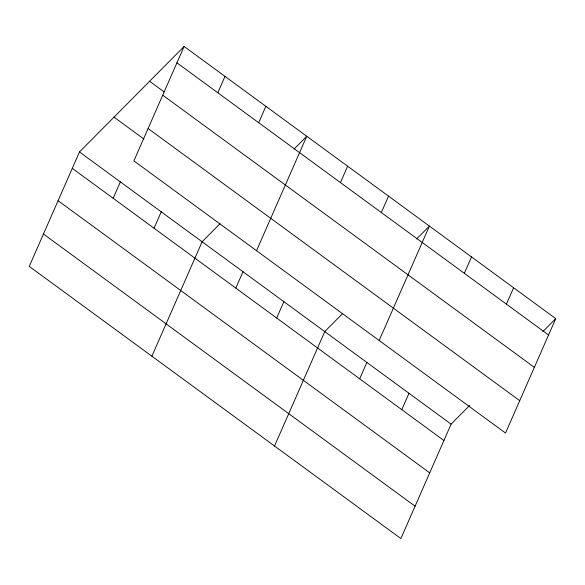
<?xml version="1.0" encoding="UTF-8"?>
<svg xmlns="http://www.w3.org/2000/svg" width="585" height="585" viewBox="0 0 585 585"><rect width="100%" height="100%" fill="white"/><g stroke="black" fill="none" stroke-linecap="round" stroke-linejoin="round"><path stroke-width="0.88" d="M184.121 46.449L133.892 160.868L505.52 433.039L555.75 318.62L184.121 46.449L79.48 151.961L29.25 266.38L400.879 538.551L451.108 424.132L469.653 405.434M113.168 198.278L120.356 181.898M154.045 228.216L161.233 211.836M217.81 92.766L225.006 76.386M151.888 356.199L202.117 241.773L220.018 223.719M258.694 122.704L265.882 106.324M235.806 288.091L242.994 271.718M256.53 250.687L306.759 136.261L293.97 149.16M276.683 318.035L283.871 301.655M340.448 182.578L347.636 166.198M274.526 446.019L324.755 331.593L342.656 313.538M381.325 212.523L388.52 196.143M359.68 378.817L366.868 362.437M379.168 340.499L429.397 226.081L416.608 238.972M401.8 409.661L408.988 393.281M464.322 273.305L471.517 256.925M506.442 304.149L513.63 287.769M542.96 331.512L555.75 318.62M176.933 62.829L548.562 334.993M149.592 81.264L164.188 91.962M162.732 95.179L534.361 367.351M148.1 128.517L519.721 400.688M114.009 117.139L143.939 139.062M79.48 151.961L451.108 424.132M72.291 168.341L443.913 440.512M58.083 200.692L429.712 472.863M43.451 234.029L415.079 506.2"/></g></svg>
